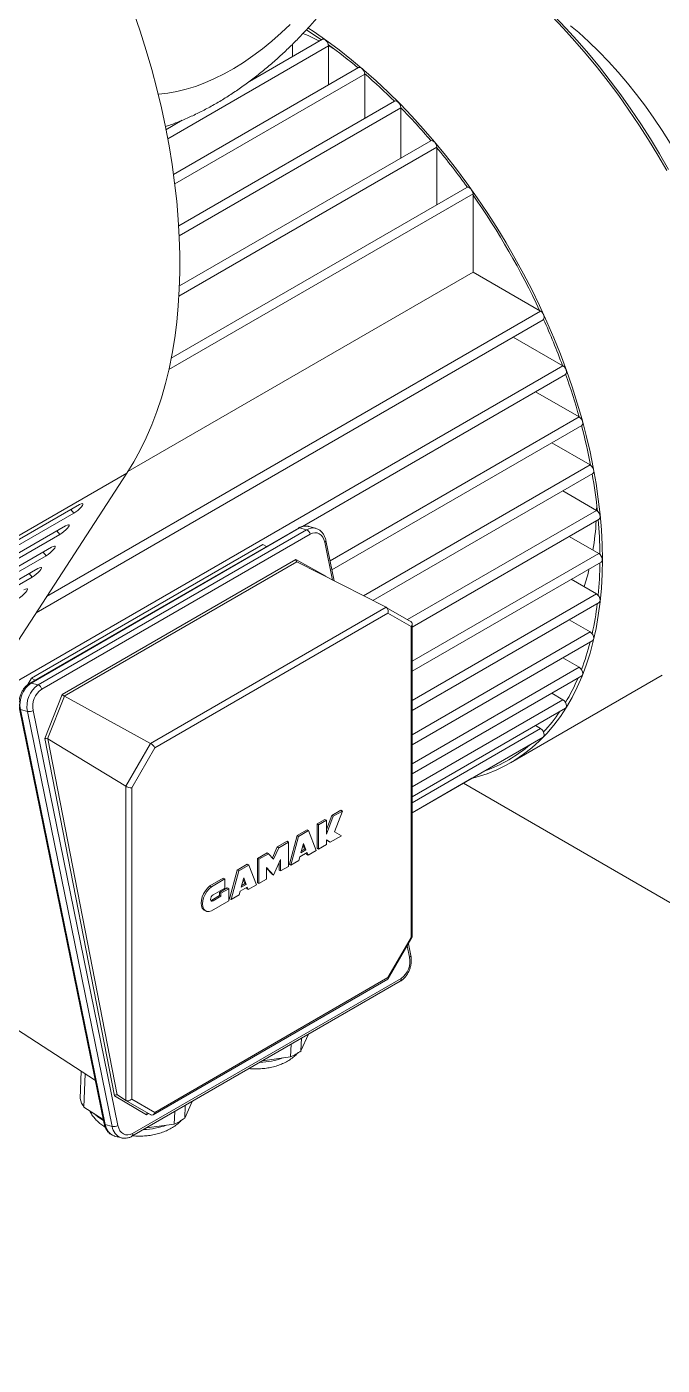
# Model space of a CAD drawing. Header units: millimetres. Extents: x 26816 to 90584, y 11074 to 56542.
# Drawn here: x 49453 to 49764, y 36665 to 37319 of the extents above; entities that cross this region are included whole.
import ezdxf

# ---------------------------------------------------------------- set-up
doc = ezdxf.new("R2010")
doc.units = ezdxf.units.MM
doc.layers.add('MAU_CAM', color=30, linetype='Continuous')
doc.layers.add('MAU_XANH', color=5, linetype='Continuous')

msp = doc.modelspace()

# ---------------------------------------------------------------- linework, layer by layer
at = {"layer": 'MAU_CAM', "linetype": 'Continuous', "lineweight": 0}
for p, q in [((49597.72, 37313.26), (49561.98, 37292.63)), ((49522.01, 37264.63), (49600.73, 37310.07)), ((49583.06, 37304.8), (49583.06, 37310.85)), ((49600.73, 37290.96), (49600.73, 37310.07)), ((49615.39, 37299.42), (49524.85, 37247.16)), ((49525.46, 37242.58), (49618.41, 37296.24)), ((49618.41, 37274.53), (49618.41, 37296.24)), ((49633.07, 37282.99), (49527.39, 37221.98)), ((49529.15, 37273.68), (49521.15, 37269.06)), ((49527.65, 37217.2), (49636.09, 37279.8)), ((49636.09, 37255.18), (49636.09, 37279.8)), ((49650.75, 37263.64), (49527.76, 37192.64)), ((49527.51, 37187.57), (49653.77, 37260.45)), ((49653.77, 37232.36), (49653.77, 37260.45)), ((49522.57, 37151.69), (49671.44, 37237.63)), ((49668.43, 37240.82), (49523.75, 37157.3)), ((49671.44, 37199.41), (49671.44, 37237.63)), ((49502.56, 37101.91), (49671.44, 37199.41)), ((49704.55, 37180.3), (49671.44, 37199.41)), ((49457.59, 37032.8), (49705.8, 37176.09)), ((49462.73, 37040.7), (49704.55, 37180.3)), ((49715.47, 37153.58), (49691.13, 37167.63)), ((49439.7, 36994.38), (49715.47, 37153.58)), ((49588, 37075.06), (49716.72, 37149.37)), ((49723.39, 37128.59), (49702.06, 37140.91)), ((49601.48, 37058.22), (49723.39, 37128.59)), ((49602.38, 37053.81), (49724.64, 37124.39)), ((49728.78, 37105.07), (49709.98, 37115.92)), ((49617.91, 37041.06), (49728.78, 37105.07)), ((49502.01, 37101.05), (49162.59, 36905.12)), ((49502.01, 37101.05), (49329.3, 36835.69)), ((49622.46, 37038.76), (49730.03, 37100.86)), ((49731.93, 37082.84), (49715.37, 37092.4)), ((49478.76, 37085.68), (49436.33, 37061.19)), ((49732.01, 37085.45), (49731.96, 37082.82)), ((49433.62, 37057.02), (49476.05, 37081.52)), ((49474.59, 37083.28), (49476.05, 37081.52)), ((49639.41, 37029.43), (49731.93, 37082.84)), ((49641.69, 37025.82), (49733.18, 37078.63)), ((49426.84, 37046.61), (49469.27, 37071.1)), ((49471.98, 37075.26), (49429.55, 37050.77)), ((49585.96, 37074.25), (49454.53, 36998.38)), ((49455.17, 36998.44), (49586.59, 37074.31)), ((49590, 37073.39), (49458.58, 36997.53)), ((49460.31, 36995.37), (49591.74, 37071.24)), ((49467.81, 37072.86), (49469.27, 37071.1)), ((49590, 37073.39), (49586.59, 37074.31)), ((49594.42, 37074.11), (49591.01, 37075.02)), ((49465.2, 37064.85), (49422.77, 37040.35)), ((49455.34, 37000.79), (49568.51, 37066.12)), ((49568.51, 37066.12), (49570.3, 37065.21)), ((49598.86, 37067.35), (49602.65, 37048.8)), ((49603.49, 37048.38), (49599.45, 37068.12)), ((49732.96, 37061.83), (49718.52, 37070.17)), ((49420.06, 37036.19), (49462.49, 37060.68)), ((49461.03, 37062.44), (49462.49, 37060.68)), ((49584.72, 37058.87), (49470.37, 36992.86)), ((49585.15, 37057.69), (49471.38, 36992.01)), ((49599.34, 37050.64), (49584.72, 37058.87)), ((49585.2, 37057.66), (49628.92, 37035.48)), ((49641.69, 37009.14), (49732.96, 37061.83)), ((49458.42, 37054.43), (49415.99, 37029.94)), ((49454.25, 37052.02), (49455.71, 37050.26)), ((49641.69, 37004.21), (49734.21, 37057.62)), ((49413.28, 37025.77), (49455.71, 37050.26)), ((49599.38, 37050.46), (49599.34, 37050.64)), ((49731.93, 37042.01), (49719.55, 37049.16)), ((49641.69, 36989.92), (49731.93, 37042.01)), ((49628.92, 37035.48), (49513.6, 36968.91)), ((49515.66, 36966.76), (49629.81, 37032.66)), ((49641.11, 37028.44), (49628.98, 37035.44)), ((49629.81, 37032.66), (49641.11, 37026.13)), ((49641.69, 36984.99), (49733.18, 37037.8)), ((49641.11, 37026.13), (49641.11, 36873.9)), ((49641.69, 36874.24), (49641.69, 37027.43)), ((49728.78, 37023.41), (49718.52, 37029.34)), ((49641.69, 36973.14), (49728.78, 37023.41)), ((49641.69, 36968.21), (49730.03, 37019.21)), ((49641.69, 36958.95), (49723.39, 37006.11)), ((49723.39, 37006.11), (49715.37, 37010.74)), ((49453.55, 36997.7), (49455.34, 37000.79)), ((49455.34, 37000.79), (49457.06, 36999.84)), ((49641.69, 36954.02), (49724.64, 37001.91)), ((49689.82, 36959.44), (49764.07, 37002.3)), ((49458.58, 36997.53), (49455.17, 36998.44)), ((49470.37, 36992.86), (49461.85, 36971.27)), ((49715.47, 36990.27), (49709.98, 36993.44)), ((49449.38, 36985.83), (49490.91, 36782.87)), ((49471.43, 36991.98), (49463.21, 36971.15)), ((49471.43, 36991.98), (49513.6, 36968.91)), ((49641.69, 36947.68), (49715.47, 36990.27)), ((49641.69, 36942.75), (49716.72, 36986.06)), ((49453.34, 36984.5), (49449.93, 36985.41)), ((49491.46, 36782.45), (49449.93, 36985.41)), ((49453.34, 36984.5), (49494.87, 36781.54)), ((49497.65, 36781.99), (49456.12, 36984.95)), ((49641.69, 36939.88), (49704.55, 36976.16)), ((49704.55, 36976.16), (49702.06, 36977.6)), ((49461.85, 36971.27), (49495.88, 36796.5)), ((49463.35, 36971.09), (49501.48, 36947.91)), ((49463.35, 36971.09), (49497.23, 36797.07)), ((49513.6, 36968.91), (49501.48, 36947.91)), ((49504.36, 36947.19), (49515.66, 36966.76)), ((49641.69, 36934.95), (49705.8, 36971.96)), ((49501.48, 36947.91), (49501.48, 36794.32)), ((49504.36, 36794.96), (49504.36, 36947.19)), ((49641.69, 36934.94), (49670.93, 36951.82)), ((49599.67, 36926.76), (49602.36, 36933.68)), ((49599.67, 36924.53), (49603.06, 36933.27)), ((49602.36, 36933.68), (49606.8, 36936.25)), ((49602.36, 36933.68), (49603.06, 36933.27)), ((49603.06, 36933.27), (49607.51, 36935.84)), ((49607.51, 36935.84), (49603.57, 36925.71)), ((49606.8, 36936.25), (49607.51, 36935.84)), ((49595.12, 36929.5), (49598.96, 36931.72)), ((49595.12, 36917.64), (49595.12, 36929.5)), ((49595.12, 36929.5), (49595.82, 36929.09)), ((49595.82, 36929.09), (49599.67, 36931.32)), ((49595.82, 36917.23), (49595.82, 36929.09)), ((49598.96, 36931.72), (49599.67, 36931.32)), ((49599.67, 36931.32), (49599.67, 36924.53)), ((49575.63, 36918.25), (49580.4, 36921.01)), ((49576.34, 36917.85), (49581.11, 36920.6)), ((49580.4, 36921.01), (49581.11, 36920.6)), ((49581.11, 36920.6), (49581.11, 36908.74)), ((49581.56, 36909.82), (49585.3, 36923.84)), ((49582.27, 36909.41), (49586.01, 36923.43)), ((49585.3, 36923.84), (49590.22, 36926.68)), ((49585.3, 36923.84), (49586.01, 36923.43)), ((49586.01, 36923.43), (49590.93, 36926.27)), ((49590.22, 36926.68), (49590.93, 36926.27)), ((49590.93, 36926.27), (49594.66, 36916.56)), ((49600.89, 36920.98), (49599.67, 36921.68)), ((49601.6, 36920.57), (49599.67, 36921.68)), ((49599.67, 36921.68), (49599.67, 36919.45)), ((49600.89, 36920.98), (49601.6, 36920.57)), ((49607.04, 36923.71), (49601.6, 36920.57)), ((49603.57, 36925.71), (49607.04, 36923.71)), ((49565.87, 36912.62), (49570.64, 36915.37)), ((49566.58, 36912.21), (49571.34, 36914.96)), ((49570.64, 36915.37), (49571.34, 36914.96)), ((49571.34, 36914.96), (49573.84, 36912.29)), ((49573.24, 36912.93), (49575.63, 36918.25)), ((49573.84, 36912.29), (49576.34, 36917.85)), ((49575.63, 36918.25), (49576.34, 36917.85)), ((49590.21, 36915.47), (49586.73, 36913.46)), ((49588.47, 36919.99), (49587.24, 36915.41)), ((49587.24, 36915.41), (49589.69, 36916.82)), ((49587.5, 36916.37), (49588.98, 36917.23)), ((49588.98, 36917.23), (49588.24, 36919.15)), ((49589.69, 36916.82), (49588.47, 36919.99)), ((49588.98, 36917.23), (49589.69, 36916.82)), ((49589.97, 36914.67), (49589.76, 36915.21)), ((49589.97, 36914.67), (49590.68, 36914.26)), ((49590.68, 36914.26), (49590.21, 36915.47)), ((49594.66, 36916.56), (49590.68, 36914.26)), ((49595.12, 36917.64), (49595.82, 36917.23)), ((49599.67, 36919.45), (49595.82, 36917.23)), ((49556.05, 36906.95), (49560.97, 36909.79)), ((49556.76, 36906.54), (49561.67, 36909.38)), ((49560.97, 36909.79), (49561.67, 36909.38)), ((49561.67, 36909.38), (49565.41, 36899.68)), ((49565.87, 36900.76), (49565.87, 36912.62)), ((49565.87, 36912.62), (49566.58, 36912.21)), ((49566.58, 36900.35), (49566.58, 36912.21)), ((49573.84, 36904.54), (49570.42, 36908.21)), ((49570.42, 36908.21), (49570.42, 36902.57)), ((49573.13, 36904.95), (49570.42, 36907.86)), ((49577.26, 36912.16), (49573.84, 36904.54)), ((49576.55, 36906.93), (49576.55, 36910.58)), ((49577.26, 36906.52), (49577.26, 36912.16)), ((49581.11, 36908.74), (49577.26, 36906.52)), ((49581.56, 36909.82), (49582.27, 36909.41)), ((49586.26, 36911.71), (49582.27, 36909.41)), ((49586.73, 36913.46), (49586.26, 36911.71)), ((49542.69, 36899.24), (49549.22, 36903.01)), ((49543.39, 36898.83), (49549.93, 36902.6)), ((49549.22, 36903.01), (49549.93, 36902.6)), ((49549.93, 36902.6), (49549.93, 36898.15)), ((49552.31, 36892.93), (49556.05, 36906.95)), ((49553.02, 36892.52), (49556.76, 36906.54)), ((49556.05, 36906.95), (49556.76, 36906.54)), ((49559.21, 36903.11), (49557.99, 36898.52)), ((49559.73, 36900.34), (49558.99, 36902.26)), ((49560.44, 36899.93), (49559.21, 36903.11)), ((49565.87, 36900.76), (49566.58, 36900.35)), ((49570.42, 36902.57), (49566.58, 36900.35)), ((49573.13, 36904.95), (49573.84, 36904.54)), ((49576.55, 36906.93), (49577.26, 36906.52)), ((49542.69, 36899.24), (49543.39, 36898.83)), ((49543.53, 36892.31), (49547.38, 36894.53)), ((49549.93, 36898.15), (49544.24, 36894.86)), ((49544.24, 36891.9), (49548.08, 36894.12)), ((49547.38, 36896.01), (49551.15, 36898.19)), ((49547.38, 36894.53), (49547.38, 36896.01)), ((49547.38, 36896.01), (49548.08, 36895.6)), ((49547.38, 36894.53), (49548.08, 36894.12)), ((49548.08, 36895.6), (49551.85, 36897.78)), ((49548.08, 36894.12), (49548.08, 36895.6)), ((49551.15, 36898.19), (49551.85, 36897.78)), ((49551.85, 36897.78), (49551.85, 36891.85)), ((49557.01, 36894.83), (49553.02, 36892.52)), ((49557.47, 36896.58), (49557.01, 36894.83)), ((49560.96, 36898.59), (49557.47, 36896.58)), ((49557.99, 36898.52), (49560.44, 36899.93)), ((49558.25, 36899.48), (49559.73, 36900.34)), ((49559.73, 36900.34), (49560.44, 36899.93)), ((49560.72, 36897.78), (49560.51, 36898.33)), ((49560.72, 36897.78), (49561.42, 36897.37)), ((49561.42, 36897.37), (49560.96, 36898.59)), ((49565.41, 36899.68), (49561.42, 36897.37)), ((49543.05, 36892.14), (49543.53, 36892.31)), ((49551.85, 36891.85), (49543.39, 36886.97)), ((49543.53, 36892.31), (49544.24, 36891.9)), ((49552.31, 36892.93), (49553.02, 36892.52)), ((49539.85, 36887.42), (49540.56, 36887.01)), ((49641.11, 36873.9), (49629.81, 36854.34)), ((49629.89, 36853.74), (49641.66, 36874.13)), ((49639.25, 36869.95), (49640.39, 36864.39)), ((49640.98, 36865.15), (49639.8, 36870.91)), ((49504.41, 36776.73), (49635.83, 36852.6)), ((49636.2, 36853.97), (49504.77, 36778.1)), ((49514.83, 36787.29), (49629.81, 36853.66)), ((49629.81, 36854.34), (49515.66, 36788.44)), ((49444.73, 36831.31), (49486.58, 36804.03)), ((49590.92, 36826.67), (49587.24, 36818.51)), ((49587.24, 36818.51), (49587.48, 36824.69)), ((49582.16, 36815.58), (49568.46, 36813.71)), ((49582.4, 36821.75), (49582.16, 36815.58)), ((49479.67, 36808.54), (49479.15, 36795.19)), ((49481.01, 36790.96), (49481.64, 36807.25)), ((49495.88, 36796.5), (49511.61, 36787.18)), ((49497.35, 36797.01), (49501.48, 36794.32)), ((49490.47, 36785.02), (49481.01, 36790.96)), ((49501.54, 36794.29), (49513.66, 36787.29)), ((49515.66, 36788.44), (49504.36, 36794.96)), ((49533.99, 36793.81), (49530.32, 36785.65)), ((49530.32, 36785.65), (49530.56, 36791.83)), ((49489.71, 36784.93), (49490.6, 36784.4)), ((49525.24, 36782.72), (49511.54, 36780.85)), ((49511.61, 36787.18), (49512.73, 36787.82)), ((49525.47, 36788.89), (49525.24, 36782.72)), ((49494.87, 36781.54), (49491.46, 36782.45)), ((49495.94, 36776.87), (49495.74, 36776.93)), ((49495.94, 36776.87), (49499.36, 36775.96))]:
    msp.add_line(p, q, dxfattribs=at)
at = {"layer": 'MAU_CAM', "linetype": 'Continuous', "lineweight": 0, "flags": 128}
for points in [[(49657.38, 37367.21), (49663.08, 37363.78), (49669.23, 37359.8), (49675.35, 37355.55), (49681.44, 37351.04), (49687.5, 37346.26), (49693.5, 37341.23), (49699.45, 37335.96), (49705.32, 37330.46), (49711.12, 37324.72), (49716.83, 37318.78), (49722.44, 37312.62), (49727.95, 37306.27), (49733.34, 37299.72), (49738.6, 37293.01), (49743.74, 37286.12), (49748.73, 37279.09), (49753.58, 37271.91), (49758.26, 37264.6), (49762.79, 37257.17), (49767.14, 37249.63)], [(49505.32, 37326.73), (49508.5, 37317.28), (49511.45, 37307.84), (49514.16, 37298.42), (49516.64, 37289.03), (49518.88, 37279.69), (49520.88, 37270.4), (49522.64, 37261.18), (49524.14, 37252.04), (49525.4, 37242.99), (49526.42, 37234.03), (49527.18, 37225.18), (49527.68, 37216.46), (49527.94, 37207.86), (49527.94, 37199.4), (49527.69, 37191.1), (49527.19, 37182.95), (49526.44, 37174.98), (49525.43, 37167.18), (49524.18, 37159.58), (49522.68, 37152.17), (49520.93, 37144.97), (49518.94, 37137.99), (49516.7, 37131.23), (49514.23, 37124.7), (49511.52, 37118.41), (49508.58, 37112.37), (49505.4, 37106.58), (49502.01, 37101.05)], [(49517.31, 37286.35), (49517.7, 37286.38), (49522.06, 37286.87), (49526.51, 37287.68), (49531.03, 37288.81), (49535.62, 37290.24), (49540.25, 37291.99), (49544.93, 37294.04), (49549.62, 37296.4), (49554.32, 37299.04), (49559.02, 37301.97), (49563.71, 37305.17), (49568.36, 37308.65), (49572.97, 37312.38), (49577.53, 37316.35), (49582.02, 37320.57)], [(49709.99, 37324.5), (49715.72, 37318.52), (49721.36, 37312.34), (49726.89, 37305.96), (49732.3, 37299.39), (49737.59, 37292.65), (49742.74, 37285.74), (49747.76, 37278.67), (49752.62, 37271.46), (49757.33, 37264.12), (49761.87, 37256.66), (49766.24, 37249.09)], [(49719.19, 37319.92), (49723.16, 37316.52), (49728.11, 37312.02), (49732.98, 37307.29), (49737.77, 37302.33), (49742.46, 37297.16), (49747.04, 37291.8), (49751.5, 37286.25), (49755.83, 37280.53), (49760.02, 37274.65), (49764.06, 37268.62), (49767.94, 37262.47)], [(49588.21, 37316.17), (49590.69, 37315.08), (49596.28, 37312.43)], [(49589.86, 37317.97), (49592.12, 37316.5), (49597.27, 37313)], [(49590.63, 37318.87), (49593.68, 37316.86), (49599.82, 37312.59), (49605.94, 37308.05), (49612.02, 37303.26), (49618.05, 37298.21), (49624.02, 37292.92), (49629.92, 37287.39), (49635.74, 37281.63), (49641.47, 37275.66), (49647.11, 37269.48), (49652.64, 37263.1), (49658.05, 37256.53), (49663.34, 37249.78), (49668.49, 37242.87), (49673.51, 37235.81), (49678.37, 37228.6), (49683.08, 37221.26), (49687.62, 37213.8), (49691.99, 37206.23), (49696.18, 37198.56), (49700.19, 37190.82), (49704, 37183), (49707.61, 37175.12), (49711.02, 37167.2), (49714.21, 37159.25), (49717.2, 37151.28), (49719.96, 37143.3), (49722.49, 37135.33), (49724.8, 37127.38), (49726.87, 37119.46), (49728.71, 37111.58), (49730.31, 37103.77), (49731.67, 37096.02), (49732.78, 37088.36), (49733.65, 37080.79), (49734.27, 37073.33), (49734.65, 37066), (49734.77, 37058.79)], [(49600.73, 37310.07), (49600.6, 37310.93), (49600.22, 37311.82), (49599.64, 37312.59), (49598.97, 37313.14), (49598.29, 37313.37), (49597.72, 37313.26)], [(49600.73, 37310.11), (49601.93, 37309.45), (49603.06, 37308.83)], [(49618.41, 37296.24), (49618.28, 37297.1), (49617.89, 37297.98), (49617.32, 37298.75), (49616.64, 37299.3), (49615.97, 37299.54), (49615.39, 37299.42)], [(49636.09, 37279.8), (49635.95, 37280.66), (49635.57, 37281.54), (49635, 37282.32), (49634.32, 37282.86), (49633.65, 37283.1), (49633.07, 37282.99)], [(49653.77, 37260.45), (49653.63, 37261.31), (49653.25, 37262.2), (49652.68, 37262.97), (49652, 37263.52), (49651.32, 37263.75), (49650.75, 37263.64)], [(49671.44, 37237.63), (49671.31, 37238.49), (49670.93, 37239.38), (49670.35, 37240.15), (49669.68, 37240.7), (49669, 37240.93), (49668.43, 37240.82)], [(49705.8, 37176.09), (49705.8, 37176.09), (49706.18, 37176.53), (49706.31, 37177.24), (49706.18, 37178.1), (49705.8, 37178.98), (49705.22, 37179.75), (49704.55, 37180.3)], [(49716.72, 37149.37), (49716.72, 37149.37), (49717.11, 37149.81), (49717.24, 37150.52), (49717.11, 37151.38), (49716.72, 37152.26), (49716.15, 37153.03), (49715.47, 37153.58)], [(49724.64, 37124.39), (49724.64, 37124.39), (49725.02, 37124.83), (49725.16, 37125.53), (49725.02, 37126.39), (49724.64, 37127.28), (49724.07, 37128.05), (49723.39, 37128.59)], [(49730.03, 37100.86), (49730.03, 37100.86), (49730.42, 37101.3), (49730.55, 37102), (49730.42, 37102.86), (49730.03, 37103.75), (49729.46, 37104.52), (49728.78, 37105.07)], [(49476.05, 37081.52), (49476.99, 37082.12), (49477.97, 37082.87), (49478.89, 37083.7), (49479.67, 37084.51), (49480.23, 37085.23), (49480.51, 37085.8), (49480.49, 37086.14), (49480.16, 37086.24), (49479.57, 37086.09), (49478.76, 37085.68)], [(49733.18, 37078.63), (49733.18, 37078.63), (49733.56, 37079.07), (49733.7, 37079.78), (49733.56, 37080.63), (49733.18, 37081.52), (49732.61, 37082.29), (49731.93, 37082.84)], [(49469.27, 37071.1), (49470.21, 37071.7), (49471.19, 37072.46), (49472.11, 37073.28), (49472.89, 37074.09), (49473.45, 37074.81), (49473.73, 37075.38), (49473.71, 37075.73), (49473.38, 37075.83), (49472.79, 37075.67), (49471.98, 37075.26)], [(49591.74, 37071.24), (49592.87, 37071.74), (49594.01, 37071.94), (49595.13, 37071.85), (49596.17, 37071.45), (49597.09, 37070.77), (49597.87, 37069.84), (49598.46, 37068.68), (49598.86, 37067.35)], [(49462.49, 37060.68), (49463.43, 37061.29), (49464.41, 37062.04), (49465.33, 37062.86), (49466.11, 37063.67), (49466.67, 37064.4), (49466.95, 37064.96), (49466.93, 37065.31), (49466.6, 37065.41), (49466.01, 37065.25), (49465.2, 37064.85)], [(49598.86, 37067.35), (49599.11, 37067.52), (49599.29, 37067.69), (49599.41, 37067.87), (49599.46, 37068.03), (49599.45, 37068.12)], [(49734.77, 37058.79), (49734.65, 37051.73), (49734.27, 37044.82), (49733.65, 37038.08), (49732.78, 37031.51), (49731.67, 37025.14), (49730.31, 37018.96), (49728.71, 37012.99), (49726.87, 37007.24), (49724.8, 37001.71), (49722.49, 36996.42), (49719.96, 36991.38), (49717.2, 36986.59), (49714.21, 36982.06), (49711.02, 36977.8), (49707.61, 36973.81), (49704, 36970.11), (49700.19, 36966.69), (49696.18, 36963.57), (49691.99, 36960.74), (49687.62, 36958.22), (49683.08, 36956), (49678.37, 36954.09), (49673.51, 36952.5), (49670.87, 36951.79)], [(49734.21, 37057.62), (49734.21, 37057.62), (49734.6, 37058.06), (49734.73, 37058.77), (49734.6, 37059.62), (49734.21, 37060.51), (49733.64, 37061.28), (49732.96, 37061.83)], [(49455.71, 37050.26), (49456.65, 37050.87), (49457.63, 37051.62), (49458.55, 37052.44), (49459.33, 37053.25), (49459.89, 37053.98), (49460.17, 37054.54), (49460.15, 37054.89), (49459.82, 37054.99), (49459.23, 37054.83), (49458.42, 37054.43)], [(49448.93, 37039.84), (49449.87, 37040.45), (49450.85, 37041.2), (49451.77, 37042.02), (49452.55, 37042.84), (49453.11, 37043.56), (49453.39, 37044.12), (49453.37, 37044.47), (49453.04, 37044.57), (49452.45, 37044.41), (49451.64, 37044.01)], [(49733.18, 37037.8), (49733.18, 37037.8), (49733.56, 37038.25), (49733.7, 37038.95), (49733.56, 37039.81), (49733.18, 37040.69), (49732.61, 37041.46), (49731.93, 37042.01)], [(49730.03, 37019.21), (49730.03, 37019.21), (49730.42, 37019.65), (49730.55, 37020.35), (49730.42, 37021.21), (49730.03, 37022.09), (49729.46, 37022.87), (49728.78, 37023.41)], [(49724.64, 37001.91), (49724.64, 37001.91), (49725.02, 37002.35), (49725.16, 37003.05), (49725.02, 37003.91), (49724.64, 37004.79), (49724.07, 37005.57), (49723.39, 37006.11)], [(49716.72, 36986.06), (49716.72, 36986.06), (49717.11, 36986.51), (49717.24, 36987.21), (49717.11, 36988.07), (49716.72, 36988.95), (49716.15, 36989.72), (49715.47, 36990.27)], [(49705.8, 36971.96), (49705.8, 36971.96), (49706.18, 36972.4), (49706.31, 36973.1), (49706.18, 36973.96), (49705.8, 36974.84), (49705.22, 36975.62), (49704.55, 36976.16)], [(49670.93, 36951.82), (49670.93, 36951.82), (49671.01, 36951.87)], [(49539.85, 36887.42), (49539.56, 36887.61), (49538.89, 36888.39), (49538.47, 36889.47), (49538.32, 36890.79), (49538.47, 36892.27), (49538.89, 36893.83), (49539.56, 36895.39), (49540.45, 36896.87), (49541.51, 36898.17), (49542.69, 36899.24)], [(49543.39, 36886.97), (49542.22, 36886.68), (49541.16, 36886.76), (49540.27, 36887.2), (49539.59, 36887.99), (49539.17, 36889.06), (49539.03, 36890.38), (49539.17, 36891.86), (49539.59, 36893.42), (49540.27, 36894.98), (49541.16, 36896.46), (49542.22, 36897.76), (49543.39, 36898.83)], [(49544.24, 36894.86), (49543.75, 36894.47), (49543.33, 36893.91), (49543.05, 36893.27), (49542.95, 36892.64), (49543.05, 36892.13), (49543.33, 36891.81), (49543.75, 36891.73), (49544.24, 36891.9)], [(49486.11, 36787.76), (49487.73, 36786.33), (49489.71, 36784.93)], [(49504.77, 36778.1), (49503.64, 36777.6), (49502.5, 36777.39), (49501.39, 36777.49), (49500.35, 36777.88), (49499.42, 36778.56), (49498.64, 36779.5), (49498.05, 36780.65), (49497.65, 36781.99)]]:
    msp.add_lwpolyline(points, dxfattribs=at)
at = {"layer": 'MAU_CAM', "linetype": 'Continuous', "lineweight": 0}
for centre, radius, start, end in [((49449.6, 37102.55), 257.1, 49.921, 54.00793), ((49426.15, 37075.03), 293.26, 45.14867, 49.03679), ((49403, 37052), 325.92, 40.5023, 44.34094), ((49382.08, 37034.3), 353.32, 35.78775, 39.73921), ((49367.66, 37024.02), 371.03, 24.96122, 35.03879), ((49383.25, 37031.15), 353.88, 20.26412, 24.20931), ((49408.76, 37040.37), 326.76, 15.66443, 19.49332), ((49440.1, 37048.94), 294.26, 10.97072, 14.84571), ((49475.56, 37055.55), 258.19, 6.00209, 10.07199), ((49590.72, 37086.05), 141.26, 350.79213, 356.65391), ((49512.52, 37059.13), 221.06, 0.57964, 4.9949), ((49586.34, 37073.53), 0.813, 72.07165, 118.14028), ((49589.64, 37069.49), 5.7, 76.096, 122.31072), ((49593.05, 37068.59), 5.69, 75.00026, 122.34834), ((49588.9, 37070.74), 2.88, 10.08425, 67.50489), ((49624.79, 37079.45), 106.53, 341.45004, 346.28948), ((49548.52, 37059.11), 185.04, 354.49278, 359.42252), ((49581.38, 37055.49), 151.98, 347.47693, 353.11864), ((49609.26, 37048.79), 123.3, 339.19209, 345.76712), ((49630.78, 37040.12), 100.08, 329.21098, 336.91583), ((49462.37, 36987.98), 12.7, 124.53424, 191.63069), ((49465.78, 36987.06), 12.7, 124.53424, 191.63069), ((49454.92, 36997.67), 0.813, 72.07318, 118.1082), ((49466.08, 36987), 10.16, 124.53424, 191.63069), ((49457.48, 36994.87), 2.88, 10.08425, 67.50489), ((49454.11, 36988.58), 4.15, 259.36566, 299.042), ((49645.64, 37030.74), 82.5, 317.0052, 325.86888), ((49652.81, 37023.55), 72.32, 289.75063, 310.24399), ((49630.44, 36862.34), 10.16, 304.53424, 11.63069), ((49640.1, 36865.22), 0.884, 289.01787, 355.51923), ((49635.06, 36853.54), 1.21, 309.28613, 20.71077), ((49571.81, 36839.38), 25.96, 293.50555, 306.48907), ((49566.02, 36849.22), 36.33, 271.67352, 289.90263), ((49491.53, 36798.1), 12.72, 193.24511, 214.16584), ((49491.52, 36783.09), 0.644, 200.55332, 264.82787), ((49514.88, 36806.52), 25.96, 293.50555, 306.48907), ((49498.3, 36783.34), 6.9, 187.40425, 248.25567), ((49495.64, 36785.61), 4.15, 259.36566, 299.042), ((49501.57, 36782.32), 6.75, 186.69835, 249.94262), ((49503.64, 36777.67), 1.21, 309.24504, 20.71644), ((49509.1, 36816.36), 36.33, 271.67352, 289.90263)]:
    msp.add_arc(centre, radius, start, end, dxfattribs=at)
for centre, major_axis, ratio, start_param, end_param in [((49585.41, 37058.69), (-0.01, 1.08), 0.640367, 1.397206, 2.749836), ((49586.31, 37058.18), (1.32, 0.29), 0.434906, 3.552571, 3.629563), ((49628.4, 37033.47), (0, 2.13), 0.717434, 4.319788, 5.934218), ((49639.69, 37026.95), (1.85, 1.07), 0.7174, 5.105146, 6.719575), ((49471.06, 36992.67), (0.796, -0.686), 0.368033, 4.061191, 5.413821), ((49470.53, 36991.35), (1.12, 0.39), 0.561378, 0.470502, 0.547494), ((49462.53, 36971.09), (1.04, -0.1), 0.154661, 0.874916, 2.304539), ((49462.79, 36969.78), (0.47, 1.36), 0.557746, 6.162353, 6.345673), ((49514.25, 36967.58), (-1.46, 1.46), 0.317888, 3.842091, 5.456521), ((49502.95, 36948.01), (1.99, -0.53), 0.317765, 3.968298, 5.582727), ((49639.69, 36874.72), (1.99, -0.53), 0.317765, 5.582727, 6.368125), ((49628.4, 36855.15), (-1.46, 1.46), 0.317888, 3.056612, 3.842091), ((49496.56, 36796.32), (0.868, 0.612), 0.565051, 0.398176, 2.011118), ((49497.45, 36795.79), (-0.41, 1.29), 0.433978, 5.795261, 5.980029), ((49502.95, 36795.78), (1.85, 1.07), 0.7174, 3.490716, 5.105146), ((49512.29, 36786.99), (0.01, 1.09), 0.639123, 0.020615, 1.405056), ((49514.25, 36789.26), (0, 2.13), 0.717434, 2.705358, 4.319788)]:
    msp.add_ellipse(centre, major_axis=major_axis, ratio=ratio, start_param=start_param, end_param=end_param, dxfattribs=at)
for points, knots in [([(49520.78, 37270.56), (49521.54, 37270.81), (49524.18, 37271.66), (49528.67, 37273.43), (49534.27, 37275.87), (49539.84, 37278.61), (49545.39, 37281.65), (49550.89, 37284.96), (49556.33, 37288.53), (49561.7, 37292.36), (49566.99, 37296.44), (49572.18, 37300.74), (49577.27, 37305.26), (49582.25, 37309.98), (49587.11, 37314.91), (49591.86, 37320.01), (49596.47, 37325.3), (49600.94, 37330.74), (49605.27, 37336.34), (49609.46, 37342.09), (49613.48, 37347.97), (49617.35, 37353.97), (49621.05, 37360.08), (49624.58, 37366.3), (49627.93, 37372.61), (49631.09, 37379), (49634.07, 37385.46), (49636.85, 37391.99), (49639.42, 37398.56), (49641.79, 37405.18), (49643.95, 37411.83), (49645.88, 37418.5), (49647.6, 37425.18), (49649.08, 37431.86), (49650.32, 37438.54), (49651.32, 37445.19), (49652.08, 37451.81), (49652.57, 37458.39), (49652.81, 37464.91), (49652.78, 37471.36), (49652.48, 37477.72), (49651.89, 37483.98), (49651.04, 37490.11), (49649.9, 37496.1), (49648.48, 37501.92), (49646.79, 37507.56), (49644.83, 37513), (49642.61, 37518.22), (49640.14, 37523.21), (49637.43, 37527.96), (49634.48, 37532.45), (49631.32, 37536.69), (49627.95, 37540.67), (49624.39, 37544.38), (49620.64, 37547.82), (49616.71, 37550.98), (49612.74, 37553.8), (49610, 37555.43), (49608.7, 37556.21)], [0, 0, 0, 0, 0.0073307, 0.0254371, 0.0436936, 0.0620682, 0.0805284, 0.0990442, 0.1175889, 0.1361365, 0.1546696, 0.1731773, 0.1916525, 0.2100915, 0.228493, 0.2468576, 0.2651876, 0.2834863, 0.3017576, 0.3200062, 0.3382371, 0.3564556, 0.3746671, 0.3928772, 0.411091, 0.429313, 0.4475487, 0.4658039, 0.4840841, 0.5023949, 0.5207414, 0.5391285, 0.5575603, 0.5760402, 0.5945705, 0.6131515, 0.6317815, 0.6504557, 0.6691658, 0.6878987, 0.7066299, 0.7253326, 0.7439758, 0.7625246, 0.7809419, 0.7991916, 0.8172414, 0.835066, 0.8526486, 0.8699821, 0.8870689, 0.9039195, 0.9205517, 0.9369883, 0.953256, 0.9693843, 0.9854043, 1, 1, 1, 1]), ([(49591.23, 37074.92), (49591.06, 37074.98), (49590.47, 37075.21), (49589.35, 37075.27), (49587.97, 37075.11), (49586.83, 37074.72), (49586.18, 37074.37), (49585.96, 37074.25)], [0, 0, 0, 0, 0.0995, 0.355023, 0.609308, 0.866276, 1, 1, 1, 1]), ([(49599.45, 37068.12), (49599.38, 37068.42), (49599.18, 37069.27), (49598.65, 37070.57), (49597.8, 37071.91), (49596.73, 37072.98), (49595.62, 37073.72), (49594.85, 37073.95), (49594.53, 37074.04)], [0, 0, 0, 0, 0.107182, 0.301491, 0.495613, 0.686563, 0.872403, 1, 1, 1, 1]), ([(49454.53, 36998.38), (49454.28, 36998.22), (49453.58, 36997.79), (49452.54, 36996.87), (49451.46, 36995.58), (49450.56, 36994.09), (49449.86, 36992.45), (49449.38, 36990.72), (49449.14, 36988.95), (49449.14, 36987.29), (49449.31, 36986.28), (49449.38, 36985.83)], [0, 0, 0, 0, 0.06803, 0.185378, 0.303776, 0.423115, 0.542741, 0.662542, 0.782645, 0.903189, 1, 1, 1, 1]), ([(49635.83, 36852.6), (49636.09, 36852.76), (49636.78, 36853.19), (49637.82, 36854.11), (49638.9, 36855.4), (49639.8, 36856.89), (49640.5, 36858.53), (49640.98, 36860.26), (49641.22, 36862.04), (49641.23, 36863.69), (49641.06, 36864.7), (49640.98, 36865.15)], [0, 0, 0, 0, 0.06803, 0.185378, 0.303776, 0.423115, 0.542741, 0.662542, 0.782645, 0.903189, 1, 1, 1, 1]), ([(49561.83, 36809.88), (49562.06, 36809.85), (49563.23, 36809.71), (49565.37, 36809.68), (49568.2, 36809.79), (49571, 36810.14), (49573.74, 36810.71), (49576.39, 36811.51), (49578.91, 36812.55), (49581.28, 36813.82), (49583.34, 36815.28), (49584.8, 36816.53), (49585.47, 36817.32), (49585.64, 36817.53)], [0, 0, 0, 0, 0.02606, 0.12953, 0.233212, 0.337303, 0.442085, 0.547802, 0.654575, 0.762265, 0.870003, 0.965423, 1, 1, 1, 1]), ([(49483.89, 36789.15), (49483.96, 36788.99), (49484.32, 36788.16), (49485.24, 36786.78), (49486.64, 36785.03), (49488.33, 36783.41), (49489.87, 36782.23), (49490.93, 36781.52), (49491.33, 36781.3), (49491.43, 36781.23)], [0, 0, 0, 0, 0.050008, 0.249088, 0.453532, 0.664425, 0.881815, 0.967945, 1, 1, 1, 1]), ([(49490.91, 36782.87), (49490.98, 36782.56), (49491.18, 36781.71), (49491.71, 36780.41), (49492.56, 36779.07), (49493.63, 36778), (49494.7, 36777.28), (49495.44, 36777.06), (49495.72, 36776.98)], [0, 0, 0, 0, 0.108929, 0.306405, 0.503692, 0.697754, 0.886624, 1, 1, 1, 1]), ([(49504.9, 36777.02), (49505.14, 36776.99), (49506.31, 36776.85), (49508.45, 36776.82), (49511.28, 36776.93), (49514.08, 36777.28), (49516.82, 36777.85), (49519.47, 36778.65), (49521.99, 36779.69), (49524.35, 36780.96), (49526.42, 36782.42), (49527.88, 36783.67), (49528.55, 36784.46), (49528.72, 36784.67)], [0, 0, 0, 0, 0.02606, 0.12953, 0.233212, 0.337303, 0.442085, 0.547802, 0.654575, 0.762265, 0.870003, 0.965423, 1, 1, 1, 1]), ([(49499.25, 36776.02), (49499.38, 36775.98), (49499.94, 36775.77), (49501.01, 36775.72), (49502.39, 36775.87), (49503.53, 36776.26), (49504.19, 36776.61), (49504.41, 36776.73)], [0, 0, 0, 0, 0.0782107, 0.339775, 0.6000719, 0.8631143, 1, 1, 1, 1])]:
    msp.add_open_spline(points, degree=3, knots=knots, dxfattribs=at)
at = {"layer": 'MAU_XANH', "linetype": 'Continuous', "lineweight": 0}
msp.add_line((50159.72, 36664.78), (49666.71, 36949.39), dxfattribs=at)

doc.saveas('drawing.dxf')
